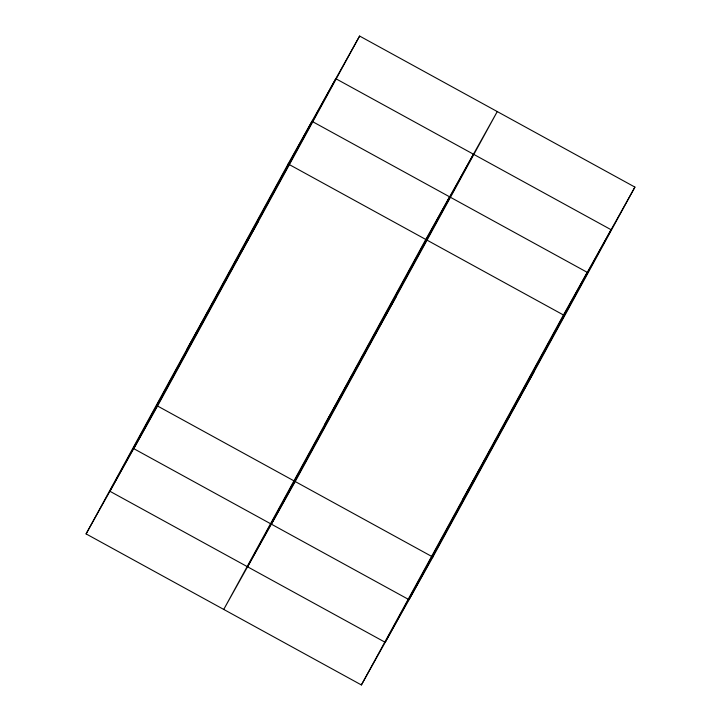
<?xml version="1.0" encoding="UTF-8"?>
<svg xmlns="http://www.w3.org/2000/svg" width="721" height="721" viewBox="0 0 721 721"><rect width="100%" height="100%" fill="white"/><g stroke="black" fill="none" stroke-linecap="round" stroke-linejoin="round"><path stroke-width="1.08" d="M86.087 533.9L288.139 163.937L359.617 36.05L634.913 187.1L432.861 557.063L361.383 684.95L86.087 533.9L157.557 406.013L359.617 36.05M247.564 566.796L449.616 196.833M271.384 524.167L473.436 154.204M361.383 684.95L563.443 314.987L634.913 187.1M187.118 348.919L258.587 221.032M324.765 424.444L396.235 296.556M462.413 499.968L533.882 372.081M288.139 163.937L563.443 314.987M157.557 406.013L432.861 557.063M311.968 121.308L109.907 491.271L385.212 642.321L587.264 272.358L311.968 121.308M335.788 78.679L133.736 448.642L409.032 599.692L611.093 229.729L335.788 78.679M425.787 239.462L223.735 609.425L295.213 481.538L497.265 111.575L425.787 239.462"/></g></svg>
